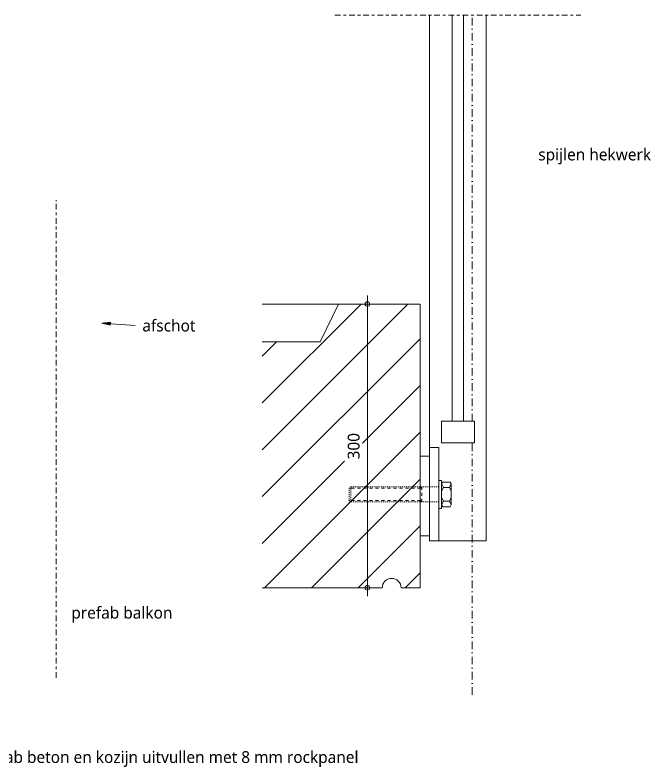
# Model space of a CAD drawing. Header units: millimetres. Extents: x -435 to 27166, y -19117 to 26500.
# Drawn here: x 8075 to 8747, y -17639 to -16844 of the extents above; entities that cross this region are included whole.
import ezdxf

# ---------------------------------------------------------------- set-up
doc = ezdxf.new("R2010")
doc.units = ezdxf.units.MM
for name, pattern in [('Dash', [6.35, 3.175, -3.175]), ('MV_center', [15, 6, -3, 3, -3]), ('MV_stramien', [16, 8, -4, 0, -4]), ('Streep 1_1', [2, 1, -1])]:
    doc.linetypes.add(name, pattern=pattern)
for name, color, linetype, lineweight in [('A-ANNO-DIMS', 211, 'Continuous', 13), ('A-ANNO-DIMS-5', 211, 'Continuous', 13), ('A-DETL', 90, 'Continuous', 13), ('A-DETL-GENF', 92, 'Continuous', 18), ('A-DETL-GENF-HDLN', 1, 'Dash', 18), ('G-ANNO-TEXT', 231, 'Continuous', 13)]:
    doc.layers.add(name, color=color, linetype=linetype, lineweight=lineweight)
doc.styles.add('Segoe UI_3', font='segoeui.ttf', dxfattribs={"height": 12.5})
doc.dimstyles.new('2_5_mm_5', dxfattribs={"dimscale": 304.8, "dimtxt": 13.092049, "dimasz": 0.016404, "dimexe": 0.029528, "dimexo": 0.0625, "dimgap": 0.014764, "dimtad": 1, "dimdec": 0, "dimzin": 0, "dimdsep": 46, "dimtxsty": 'Segoe UI_3', "dimblk1": 'DOTBLANK', "dimblk2": 'DOTBLANK', "dimsah": 1, "dimcen": 0.09, "dimdle": 0.029528, "dimazin": 0, "dimtfac": 1, "dimtdec": 4, "dimtix": 1, "dimtmove": 0, "dimatfit": 3, "dimfxl": 0.029528, "dimfxlon": 1, "dimtvp": 1, "dimtfill": 1, "dimtolj": 1, "dimtzin": 0, "dimarcsym": 2})

# ---------------------------------------------------------------- blocks, each defined once
blk = doc.blocks.new('00 bout s e1 - M16-4297825-Details Appartement')
at = {"layer": 'A-DETL-GENF'}
for p, q in [((-11.78, 13), (-13, 11.14)), ((-11.14, 7.2), (-13, 11.14)), ((-13, 11.14), (-13, -11.61)), ((-4.16, 13), (-11.78, 13)), ((-2.79, 11.14), (-4.64, 7.2)), ((-2.79, 11.14), (-4.16, 13)), ((0, 14.86), (-2.79, 14.86)), ((-2.79, 14.86), (-2.79, 0)), ((-2.79, 0), (-2.79, 11.14)), ((0, -14.86), (0, 14.86)), ((-13, 3.25), (-11.14, 7.2)), ((-13, -3.25), (-13, 3.25)), ((-11.14, 7.2), (-4.64, 7.2)), ((-4.64, 7.2), (-2.79, 3.25)), ((-2.79, 3.25), (-2.79, -3.25)), ((-11.14, -7.43), (-13, -3.25)), ((-13, -11.61), (-11.14, -7.43)), ((-11.14, -7.43), (-4.64, -7.43)), ((-2.79, -3.25), (-4.64, -7.43)), ((-4.64, -7.43), (-2.79, -11.61)), ((-2.79, -11.61), (-2.79, 0)), ((-2.79, 0), (-2.79, -14.86)), ((-13, -11.61), (-11.72, -13)), ((-11.72, -13), (-3.99, -13)), ((-3.99, -13), (-2.79, -11.61)), ((-2.79, -14.86), (0, -14.86))]:
    blk.add_line(p, q, dxfattribs=at)
at = {"layer": 'A-DETL-GENF', "linetype": 'Streep 1_1', "lineweight": 13}
for p, q in [((0, 8), (93, 8)), ((95, 6.5), (93, 8)), ((93, 8), (93, -8)), ((95, -6.5), (95, 6.5)), ((95, -6.5), (93, -8)), ((0, -8), (93, -8))]:
    blk.add_line(p, q, dxfattribs=at)
at = {"layer": 'A-DETL-GENF-HDLN'}
for p, q in [((18, 8), (19.5, 6.5)), ((18, -8), (18, 8)), ((19.5, 6.5), (93, 6.5)), ((18, -8), (19.5, -6.5)), ((19.5, -6.5), (93, -6.5))]:
    blk.add_line(p, q, dxfattribs=at)
blk = doc.blocks.new('NLRS_00_DI_maskeer - Type 1-4235008-Details Appartement')
at = {"layer": 'A-DETL-GENF', "linetype": 'MV_center'}
blk.add_line((-100, 0), (160, 0), dxfattribs=at)
blk = doc.blocks.new('NLRS_00_DI_maskeer - Type 1-4234909-Details Appartement')
at = {"layer": 'A-DETL-GENF', "linetype": 'MV_center'}
blk.add_line((405, 0), (-100, 0), dxfattribs=at)
blk = doc.blocks.new('DIMBLOCK623-Details Appartement')
at = {"layer": 'A-ANNO-DIMS-5'}
for p, q in [((8447.31, -17140.61), (8447.31, -17458.61)), ((8447.31, -17149.61), (8438.31, -17149.61)), ((8447.31, -17149.61), (8456.31, -17149.61)), ((8447.31, -17449.61), (8438.31, -17449.61)), ((8447.31, -17449.61), (8456.31, -17449.61))]:
    blk.add_line(p, q, dxfattribs=at)
for centre in [(8447.31, -17149.61), (8447.31, -17449.61)]:
    blk.add_circle(centre, 2.5, dxfattribs=at)
at = {"layer": 'A-ANNO-DIMS-5', "color": 0, "insert": (8426.5, -17313.89), "char_height": 12.5, "width": 34.2774, "attachment_point": 1, "rotation": 90, "line_spacing_factor": 1.142579, "style": 'Segoe UI_3', "bg_fill": 3, "box_fill_scale": 1.25, "bg_fill_color": 9, "bg_fill_true_color": 13158600, "bg_fill_transparency": 0}
blk.add_mtext('300', dxfattribs=at)
blk = doc.blocks.new('_DotBlank')
at = {"color": 0, "linetype": 'ByBlock', "lineweight": -2}
blk.add_line((-0.5, 0), (-1, 0), dxfattribs=at)
blk.add_circle((0, 0), 0.5, dxfattribs=at)

msp = doc.modelspace()

# ---------------------------------------------------------------- hatches: boundary and pattern name
at = {"layer": 'A-DETL-GENF', "lineweight": 13}
h = msp.add_hatch(dxfattribs=at)
h.set_pattern_fill('FP_78', color=250, style=0, pattern_type=2)
h.set_pattern_definition([(45, (0, 0), (-24.74874, 24.74874), [])])
h.paths.add_polyline_path([(8336.01, -17449.61), (8462.94, -17449.61), (8463.28, -17447.02), (8464.28, -17444.61), (8465.87, -17442.54), (8467.94, -17440.95), (8470.36, -17439.95), (8472.94, -17439.61), (8475.53, -17439.95), (8477.94, -17440.95), (8480.02, -17442.54), (8481.6, -17444.61), (8482.6, -17447.02), (8482.94, -17449.61), (8502.95, -17449.61), (8502.95, -17149.61), (8416.64, -17149.61), (8397.57, -17189.61), (8336.01, -17189.61), (8336.01, -17447.92)])
at = {"layer": 'G-ANNO-TEXT'}
msp.add_hatch(color=7, dxfattribs=at).paths.add_polyline_path([(8166.54, -17169.74), (8175.39, -17171.99), (8175.63, -17168.83)])

# ---------------------------------------------------------------- linework, layer by layer
at = {"layer": 'A-DETL', "lineweight": 18}
for p, q in [((8512.95, -16844.1), (8512.95, -17301.15)), ((8536.95, -16844.1), (8536.95, -17273.61)), ((8548.95, -16844.1), (8548.95, -17273.61)), ((8572.95, -17400.1), (8572.95, -16844.1)), ((8416.64, -17149.61), (8336.01, -17149.61)), ((8416.64, -17149.61), (8397.57, -17189.61)), ((8502.95, -17149.61), (8416.64, -17149.61)), ((8502.95, -17449.61), (8502.95, -17149.61)), ((8397.57, -17189.61), (8336.01, -17189.61)), ((8560.67, -17273.61), (8525.67, -17273.61)), ((8525.67, -17273.61), (8525.67, -17296.51)), ((8536.95, -17273.61), (8548.95, -17273.61)), ((8560.67, -17296.51), (8560.67, -17273.61)), ((8525.67, -17296.51), (8560.67, -17296.51)), ((8522.95, -17301.15), (8512.95, -17301.15)), ((8512.95, -17301.15), (8512.95, -17400.1)), ((8522.95, -17400.1), (8522.95, -17301.15)), ((8512.95, -17310.29), (8502.95, -17310.29)), ((8502.95, -17394.61), (8512.95, -17394.61)), ((8512.95, -17400.1), (8522.95, -17400.1)), ((8522.95, -17400.1), (8572.95, -17400.1)), ((8336.01, -17449.61), (8462.94, -17449.61)), ((8482.94, -17449.61), (8502.95, -17449.61))]:
    msp.add_line(p, q, dxfattribs=at)
at = {"layer": 'A-DETL', "linetype": 'MV_stramien', "lineweight": 18}
for p, q in [((8557.95, -17273.61), (8557.95, -16844.1)), ((8557.95, -17562.61), (8557.95, -17296.51))]:
    msp.add_line(p, q, dxfattribs=at)
at = {"layer": 'A-DETL', "lineweight": 18}
msp.add_arc((8472.94, -17449.61), 10, 0, 180, dxfattribs=at)
at = {"layer": 'G-ANNO-TEXT', "color": 250}
for p, q in [((8175.63, -17168.83), (8166.54, -17169.74)), ((8166.54, -17169.74), (8175.39, -17171.99)), ((8166.54, -17169.74), (8201.93, -17172.38)), ((8175.39, -17171.99), (8175.63, -17168.83))]:
    msp.add_line(p, q, dxfattribs=at)

# ---------------------------------------------------------------- block references
at = {"layer": 'A-DETL-GENF', "linetype": 'MV_center'}
msp.add_blockref('NLRS_00_DI_maskeer - Type 1-4235008-Details Appartement', (8512.95, -16844.1), dxfattribs=at)
at = {"layer": 'A-DETL-GENF', "linetype": 'MV_center', "rotation": 270}
msp.add_blockref('NLRS_00_DI_maskeer - Type 1-4234909-Details Appartement', (8118.38, -17139.73), dxfattribs=at)
at = {"layer": 'A-DETL-GENF-HDLN', "rotation": 180}
msp.add_blockref('00 bout s e1 - M16-4297825-Details Appartement', (8522.95, -17350.86), dxfattribs=at)

# ---------------------------------------------------------------- texts
at = {"layer": 'G-ANNO-TEXT', "color": 7, "char_height": 12.5, "attachment_point": 1, "style": 'Segoe UI_3'}
for s, insert, width in [('spijlen hekwerk', (8627.94, -16985.27), 143.9029), ('afschot', (8209.43, -17166.13), 67.7426), ('prefab balkon', (8134.39, -17469.67), 130.2742), ('ruimte tussen prefab beton en kozijn uitvullen met 8 mm rockpanel', (7922.12, -17622.3), 632.9323)]:
    msp.add_mtext(s, dxfattribs=dict(at, insert=insert, width=width))

# ---------------------------------------------------------------- next in the draw order: dimensions: what is measured, and where the dimension line sits
at = {"layer": 'A-ANNO-DIMS'}
dim = msp.add_linear_dim(base=(8447.31, -17449.61), p1=(8456.31, -17149.61), p2=(8456.31, -17449.61), angle=90, dimstyle='2_5_mm_5', override={"dimpost": '<>', "dimfxl": 300}, dxfattribs=at)
dim.commit()
dim.dimension.update_dxf_attribs({"geometry": 'DIMBLOCK623-Details Appartement', "text_midpoint": (8436.35, -17299.61)})

doc.saveas('drawing.dxf')
